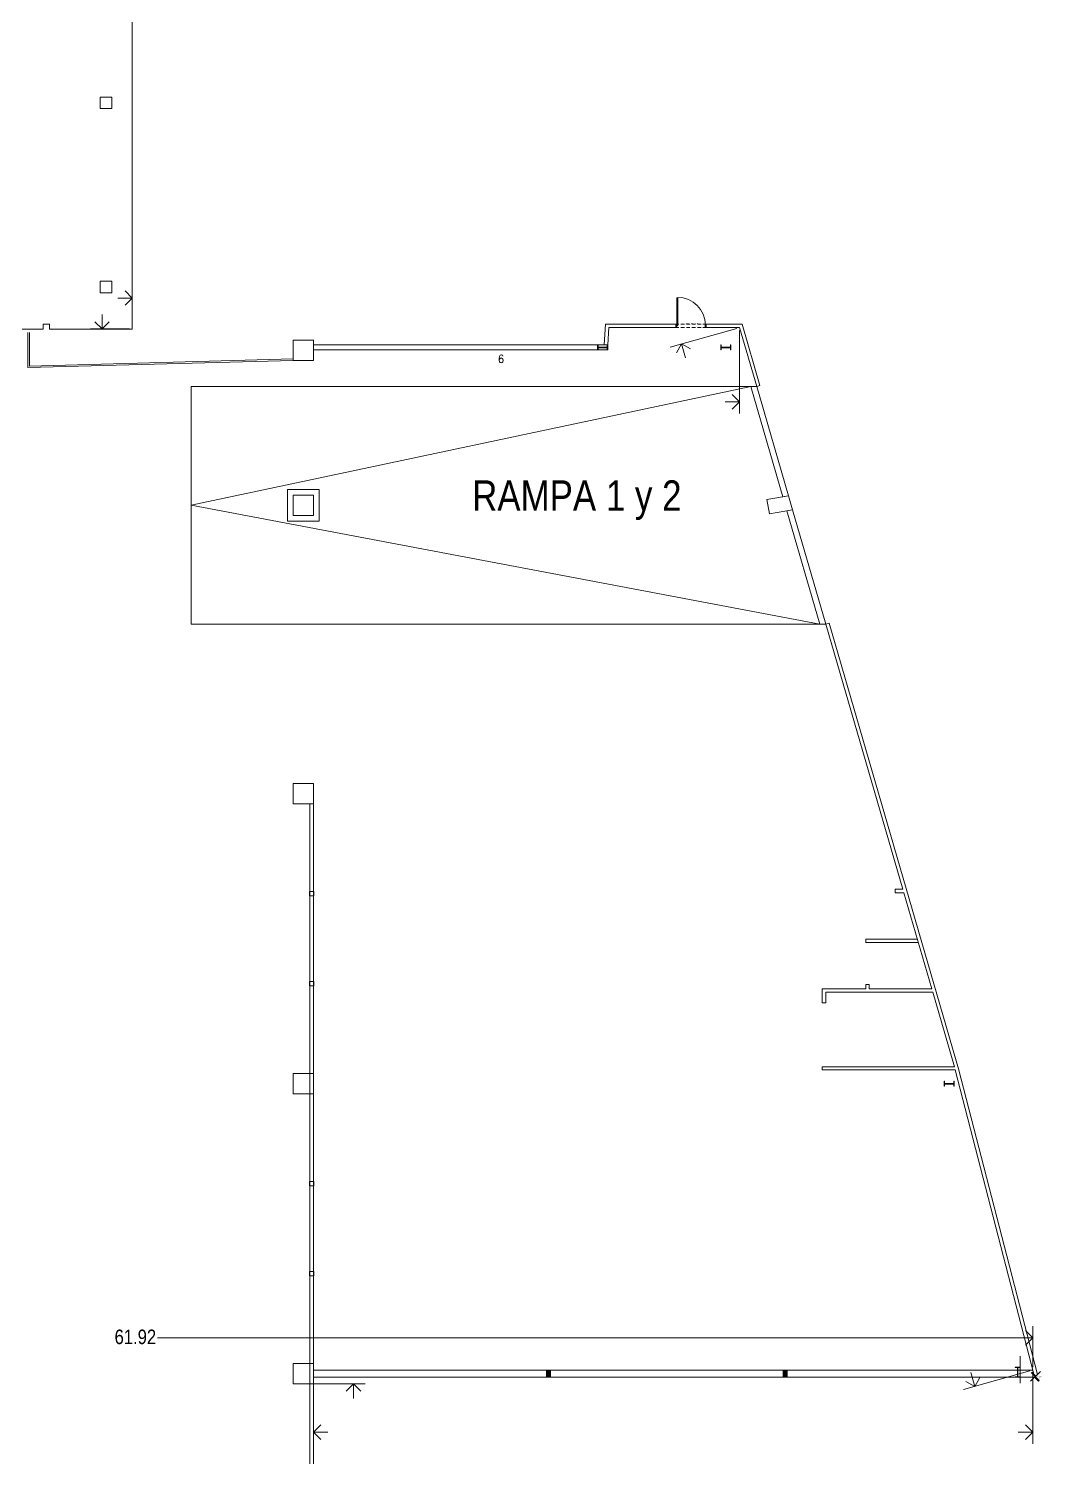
# Model space of a CAD drawing. Header units: millimetres. Extents: x -1039 to -616, y 378 to 719.
# Drawn here: x -779.4 to -739.7, y 541.5 to 597.4 of the extents above; entities that cross this region are included whole.
import ezdxf

# ---------------------------------------------------------------- set-up
doc = ezdxf.new("R2010")
doc.units = ezdxf.units.MM
doc.layers.get('0').update_dxf_attribs({"linetype": 'CONTINUOUS'})
for name, color, linetype, true_color in [('PDF_0', 8, 'CONTINUOUS', 0x767676), ('PDF_P-Cotas', 8, 'CONTINUOUS', 0x767676), ('PDF_P-Hatch TODO', 252, 'CONTINUOUS', 0x989898), ('PDF_P-Proyeccion', 252, 'CONTINUOUS', 0x989898)]:
    doc.layers.add(name, color=color, linetype=linetype, true_color=true_color)
for name, color, linetype in [('PDF_E-Estructura A', 7, 'CONTINUOUS'), ('PDF_P-Carpinteria ALUM', 7, 'CONTINUOUS'), ('PDF_P-Columnas concreto', 7, 'CONTINUOUS'), ('PDF_P-M Lamina', 7, 'CONTINUOUS'), ('PDF_P-Muros Acabados', 7, 'CONTINUOUS'), ('PDF_P-Piso', 7, 'CONTINUOUS'), ('PDF_P-Texto', 7, 'CONTINUOUS'), ('PDF_Texto', 7, 'CONTINUOUS')]:
    doc.layers.add(name, color=color, linetype=linetype)
doc.styles.add('PDF Arial Narrow', font='PDF Arial Narrow')
doc.styles.add('PDF Arial Narrow Italic', font='PDF Arial Narrow Italic')
doc.styles.get("Standard").update_dxf_attribs({"font": 'STANDARD'})

msp = doc.modelspace()

# ---------------------------------------------------------------- linework, layer by layer
at = {"layer": 'PDF_0', "lineweight": 0}
for points in [[(-775.592, 587.135), (-775.309, 586.847), (-775.592, 586.565)], [(-775.309, 586.847), (-775.874, 586.847)], [(-776.207, 585.922), (-776.49, 585.639), (-776.777, 585.922)], [(-776.49, 585.639), (-776.49, 586.204)], [(-754.02, 584.704), (-753.824, 585.055), (-753.473, 584.859)], [(-753.824, 585.055), (-753.669, 584.508)], [(-751.836, 583.072), (-751.549, 582.785), (-751.836, 582.502)], [(-751.549, 582.785), (-752.119, 582.785)], [(-740.081, 546.166), (-740.646, 546.166)], [(-740.364, 546.453), (-740.081, 546.166), (-740.364, 545.883)], [(-742.156, 544.616), (-742.352, 544.269), (-742.703, 544.465)], [(-742.352, 544.269), (-742.507, 544.816)], [(-766.937, 544.087), (-766.655, 544.37), (-766.372, 544.087)], [(-766.655, 544.37), (-766.655, 543.8)], [(-767.936, 542.195), (-768.219, 542.477), (-767.936, 542.76)], [(-768.219, 542.477), (-767.653, 542.477)], [(-740.081, 542.477), (-740.646, 542.477)], [(-740.364, 542.76), (-740.081, 542.477), (-740.364, 542.195)]]:
    msp.add_lwpolyline(points, dxfattribs=at)
at = {"layer": 'PDF_E-Estructura A', "lineweight": 5}
for points in [[(-756.706, 584.823), (-756.706, 585.014), (-756.724, 585.014), (-756.724, 584.928), (-757.084, 584.928), (-757.084, 585.014), (-757.102, 585.014), (-757.102, 584.823), (-757.084, 584.823), (-757.084, 584.905), (-756.724, 584.905), (-756.724, 584.823)], [(-751.886, 584.823), (-751.886, 585.014), (-751.904, 585.014), (-751.904, 584.928), (-752.269, 584.928), (-752.269, 585.014), (-752.283, 585.014), (-752.283, 584.823), (-752.269, 584.823), (-752.269, 584.905), (-751.904, 584.905), (-751.904, 584.823)], [(-743.154, 556.015), (-743.154, 556.206), (-743.173, 556.206), (-743.173, 556.12), (-743.533, 556.12), (-743.533, 556.206), (-743.551, 556.206), (-743.551, 556.015), (-743.533, 556.015), (-743.533, 556.097), (-743.173, 556.097), (-743.173, 556.015)], [(-758.944, 544.908), (-758.944, 544.625), (-759.099, 544.625), (-759.099, 544.908)], [(-749.693, 544.908), (-749.693, 544.625), (-749.848, 544.625), (-749.848, 544.908)], [(-740.765, 544.625), (-740.574, 544.625), (-740.574, 544.639), (-740.66, 544.639), (-740.66, 545.003), (-740.574, 545.003), (-740.574, 545.022), (-740.765, 545.022), (-740.765, 545.003), (-740.683, 545.003), (-740.683, 544.639), (-740.765, 544.639)]]:
    msp.add_lwpolyline(points, close=True, dxfattribs=at)
at = {"layer": 'PDF_E-Estructura A'}
for points in [[(-758.944, 544.908), (-759.099, 544.908), (-758.944, 544.625)], [(-759.099, 544.908), (-758.944, 544.625), (-759.099, 544.625)], [(-749.693, 544.908), (-749.848, 544.908), (-749.693, 544.625)], [(-749.848, 544.908), (-749.693, 544.625), (-749.848, 544.625)]]:
    msp.add_solid(points, dxfattribs=at)
at = {"layer": 'PDF_P-Carpinteria ALUM', "lineweight": 5}
for points in [[(-754.006, 585.78), (-754.006, 586.861), (-753.961, 586.861), (-753.961, 585.78)], [(-752.871, 585.83), (-752.871, 585.803), (-752.857, 585.803), (-752.857, 585.721), (-752.871, 585.721), (-752.871, 585.694), (-752.898, 585.694), (-752.898, 585.83)], [(-749.862, 579.073), (-749.638, 579.11), (-750.878, 583.386), (-751.115, 583.386)], [(-749.702, 578.526), (-749.479, 578.562), (-748.179, 574.094), (-748.416, 574.094)]]:
    msp.add_lwpolyline(points, close=True, dxfattribs=at)
msp.add_lwpolyline([(-754.006, 585.83), (-754.034, 585.83), (-754.034, 585.803), (-754.047, 585.803), (-754.047, 585.721), (-754.034, 585.721), (-754.034, 585.694), (-754.006, 585.694), (-754.006, 585.867)], dxfattribs=at)
msp.add_arc((-753.97, 585.791), 1.083, 0, 90, dxfattribs=at)
at = {"layer": 'PDF_P-Columnas concreto', "lineweight": 5}
for points in [[(-776.558, 594.261), (-776.102, 594.261), (-776.102, 594.713), (-776.558, 594.713)], [(-776.558, 587.057), (-776.102, 587.057), (-776.102, 587.508), (-776.558, 587.508)], [(-768.219, 584.412), (-769.012, 584.412), (-769.012, 585.206), (-768.219, 585.206)], [(-768.219, 578.344), (-769.012, 578.344), (-769.012, 579.137), (-768.219, 579.137)], [(-749.479, 578.562), (-750.377, 578.407), (-750.477, 578.964), (-749.638, 579.11)], [(-768.219, 567.058), (-769.012, 567.058), (-769.012, 567.852), (-768.219, 567.852)], [(-768.219, 555.714), (-769.012, 555.714), (-769.012, 556.507), (-768.219, 556.507)], [(-768.219, 544.37), (-769.012, 544.37), (-769.012, 545.163), (-768.219, 545.163)]]:
    msp.add_lwpolyline(points, close=True, dxfattribs=at)
at = {"layer": 'PDF_P-Cotas', "lineweight": 0}
for points in [[(-775.309, 585.753), (-775.309, 587.303)], [(-775.423, 585.639), (-776.946, 585.639)], [(-751.658, 585.662), (-754.262, 584.932)], [(-751.549, 585.58), (-751.549, 582.333)], [(-740.646, 546.166), (-774.315, 546.166)], [(-740.081, 545.022), (-740.081, 546.622)], [(-768.219, 544.794), (-768.219, 542.021)], [(-740.191, 544.876), (-742.79, 544.146)], [(-740.081, 544.794), (-740.081, 542.021)], [(-768.242, 544.37), (-766.203, 544.37)]]:
    msp.add_lwpolyline(points, dxfattribs=at)
at = {"layer": 'PDF_P-Hatch TODO', "lineweight": 0}
for points in [[(-775.309, 622.641), (-775.309, 585.637), (-778.544, 585.637), (-778.544, 585.83), (-778.79, 585.83), (-778.79, 585.637), (-782.57, 585.637)], [(-751.115, 583.386), (-773.002, 578.74), (-748.416, 574.094)], [(-740.574, 545.446), (-740.574, 544.392)]]:
    msp.add_lwpolyline(points, dxfattribs=at)
at = {"layer": 'PDF_P-M Lamina', "lineweight": 5}
for points in [[(-779.394, 585.502), (-779.394, 584.13), (-769.012, 584.412)], [(-779.335, 585.502), (-779.335, 584.189), (-769.017, 584.472)], [(-756.706, 585.014), (-768.219, 585.014)], [(-756.706, 584.823), (-768.219, 584.823)], [(-768.219, 544.908), (-740.081, 544.908)], [(-768.219, 544.625), (-739.958, 544.625)]]:
    msp.add_lwpolyline(points, dxfattribs=at)
at = {"layer": 'PDF_P-Muros Acabados', "lineweight": 5}
for points in [[(-756.842, 585.023), (-756.797, 585.83), (-754.047, 585.83), (-754.047, 585.694), (-756.669, 585.694), (-756.706, 585.014)], [(-739.894, 544.734), (-742.981, 556.694), (-748.051, 574.135), (-748.179, 574.094), (-745.165, 563.716), (-745.461, 563.716), (-745.461, 563.579), (-745.124, 563.579), (-744.034, 559.827), (-746.474, 559.827), (-746.474, 559.991), (-746.611, 559.991), (-746.611, 559.827), (-748.316, 559.827), (-748.316, 559.28), (-748.179, 559.28), (-748.179, 559.69), (-743.993, 559.69), (-743.145, 556.772), (-748.316, 556.772), (-748.316, 556.658), (-743.113, 556.658), (-740.04, 544.743)], [(-768.356, 567.058), (-768.356, 533.873)], [(-768.219, 567.058), (-768.219, 533.873)], [(-744.6, 561.769), (-746.611, 561.769), (-746.611, 561.632), (-744.559, 561.632)]]:
    msp.add_lwpolyline(points, dxfattribs=at)
for points in [[(-752.857, 585.83), (-751.448, 585.83), (-750.751, 583.423), (-750.878, 583.386), (-751.549, 585.694), (-752.857, 585.694)], [(-768.2, 563.456), (-768.374, 563.456), (-768.374, 563.625), (-768.2, 563.625)], [(-768.2, 559.936), (-768.374, 559.936), (-768.374, 560.109), (-768.2, 560.109)], [(-768.2, 552.112), (-768.374, 552.112), (-768.374, 552.281), (-768.2, 552.281)], [(-768.2, 548.596), (-768.374, 548.596), (-768.374, 548.765), (-768.2, 548.765)]]:
    msp.add_lwpolyline(points, close=True, dxfattribs=at)
at = {"layer": 'PDF_P-Piso', "lineweight": 5}
msp.add_lwpolyline([(-748.179, 574.094), (-773.002, 574.094), (-773.002, 583.386), (-750.878, 583.386)], dxfattribs=at)
msp.add_lwpolyline([(-767.991, 578.116), (-769.24, 578.116), (-769.24, 579.365), (-767.991, 579.365)], close=True, dxfattribs=at)
at = {"layer": 'PDF_P-Proyeccion', "lineweight": 0}
for points in [[(-754.047, 585.83), (-753.92, 585.83)], [(-754.047, 585.694), (-753.92, 585.694)], [(-753.851, 585.83), (-753.705, 585.83)], [(-753.851, 585.694), (-753.705, 585.694)], [(-753.632, 585.83), (-753.491, 585.83)], [(-753.632, 585.694), (-753.491, 585.694)], [(-753.418, 585.83), (-753.272, 585.83)], [(-753.418, 585.694), (-753.272, 585.694)], [(-753.199, 585.83), (-753.058, 585.83)], [(-753.199, 585.694), (-753.058, 585.694)], [(-752.985, 585.83), (-752.857, 585.83)], [(-752.985, 585.694), (-752.857, 585.694)]]:
    msp.add_lwpolyline(points, dxfattribs=at)
at = {"layer": 'PDF_P-Texto', "lineweight": 5}
msp.add_lwpolyline([(-740.163, 544.47), (-740.008, 544.625), (-739.853, 544.47), (-739.83, 544.497), (-740.131, 544.798), (-740.113, 544.821), (-739.963, 544.67), (-739.78, 544.853)], dxfattribs=at)

# ---------------------------------------------------------------- texts
at = {"insert": (-761.005, 584.624), "char_height": 0.313, "width": 0.13912, "attachment_point": 1}
msp.add_mtext('6', dxfattribs=at)
at = {"layer": 'PDF_Texto', "color": 9, "true_color": 0xbababa, "insert": (-753.671, 585.845), "char_height": 0.05672, "width": 0.53253, "attachment_point": 4, "style": 'PDF Arial Narrow Italic'}
msp.add_mtext('PMETAL - 105', dxfattribs=at)
at = {"layer": 'PDF_Texto', "attachment_point": 4, "style": 'PDF Arial Narrow'}
for s, insert, char_height, width in [('RAMPA 1 y 2', (-762.011, 578.94), 1.19116, 10.48886), ('Continua', (-739.886, 544.649), 0.0318, 0.1694), ('Nave.', (-739.864, 544.599), 0.0318, 0.10235)]:
    msp.add_mtext(s, dxfattribs=dict(at, insert=insert, char_height=char_height, width=width))
at = {"layer": 'PDF_Texto', "color": 251, "true_color": 0x545454, "insert": (-776, 546.203), "char_height": 0.5672, "width": 1.63863, "attachment_point": 4, "style": 'PDF Arial Narrow'}
msp.add_mtext('61.92', dxfattribs=at)

doc.saveas('drawing.dxf')
